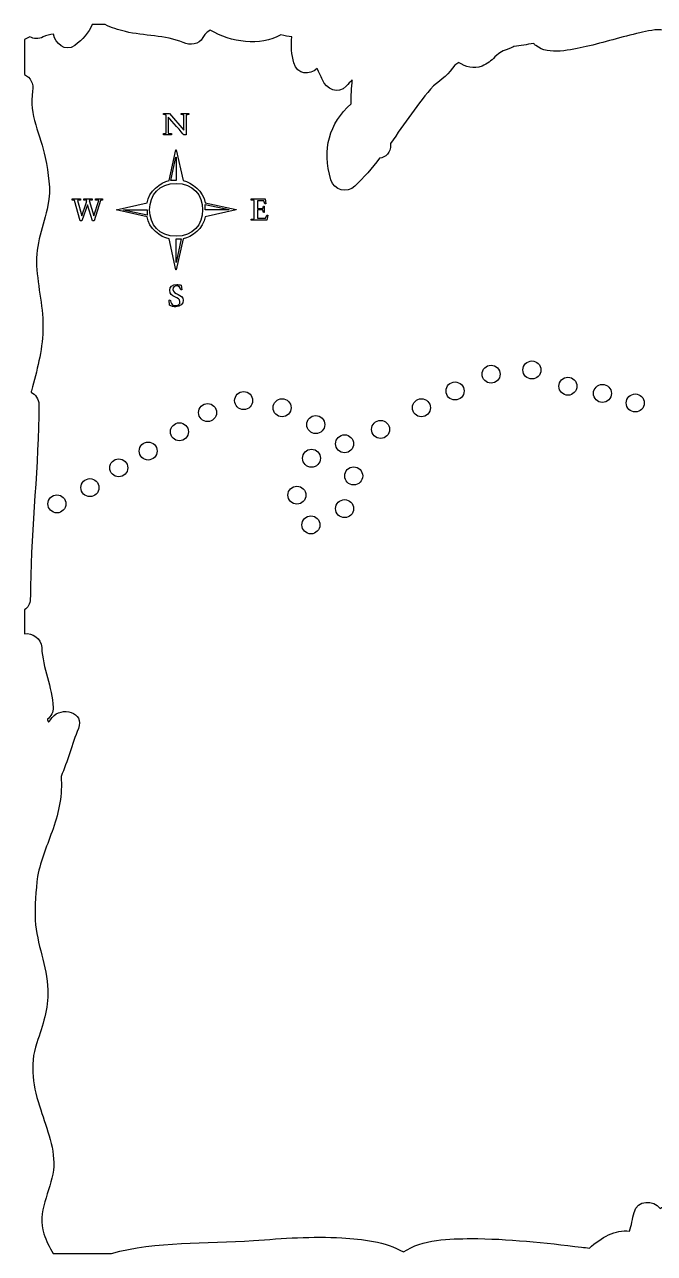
# Model space of a CAD drawing. Header units: centimetres. Extents: x -11.2 to 11.3, y -11.2 to 11.2.
# Drawn here: x -11.21 to 0.28, y -11.21 to 11.21 of the extents above; entities that cross this region are included whole.
import ezdxf

# ---------------------------------------------------------------- set-up
doc = ezdxf.new("R2010")
doc.units = ezdxf.units.CM
doc.header["$MEASUREMENT"] = 0
doc.layers.add('Camada 1', color=7, linetype='Continuous')

msp = doc.modelspace()

# ---------------------------------------------------------------- linework, layer by layer
at = {"layer": 'Camada 1'}
for points, knots in [([(10.87969, 7.50311), (10.86596, 6.92642), (10.9466, 6.3699), (10.84368, 5.79872), (10.84368, 5.79872), (10.5188, 5.23979), (10.30856, 4.61037), (10.49083, 3.99815), (10.49083, 3.99815), (10.54899, 3.80273), (10.87268, 3.71597), (10.96737, 3.93587), (10.96737, 3.93587), (10.97896, 3.96275), (10.99065, 3.98961), (11.0023, 4.01649), (11.0023, 4.01649), (11.00984, 4.00646), (11.01783, 3.99662), (11.0272, 3.98739), (11.0272, 3.98739), (11.25662, 3.76199), (11.15671, 3.27124), (11.12264, 2.99084), (11.12264, 2.99084), (11.07475, 2.59711), (10.98148, 2.20937), (10.9537, 1.81307), (10.9537, 1.81307), (10.91436, 1.25086), (10.89861, 0.71095), (11.04559, 0.16104), (11.04559, 0.16104), (11.1124, -0.08902), (11.18526, -0.31074), (11.15941, -0.5736), (11.15941, -0.5736), (11.13237, -0.84842), (11.0971, -1.12221), (11.06162, -1.39606), (11.06162, -1.39606), (11.03304, -1.61675), (11.02254, -1.84352), (10.98251, -2.06188), (10.98251, -2.06188), (10.93862, -2.30056), (10.85556, -2.53181), (10.79622, -2.76689), (10.79622, -2.76689), (10.74119, -2.98488), (10.74312, -3.16541), (10.78876, -3.35061), (10.78876, -3.35061), (10.7069, -3.37056), (10.63318, -3.42491), (10.60027, -3.50089), (10.60027, -3.50089), (10.47047, -3.4748), (10.31441, -3.54738), (10.28224, -3.6853), (10.28224, -3.6853), (10.21977, -3.95266), (10.23356, -4.20626), (10.39982, -4.4333), (10.39982, -4.4333), (10.51608, -4.59202), (10.65289, -4.71643), (10.76153, -4.87277), (10.76153, -4.87277), (10.73351, -4.95304), (10.74632, -5.0498), (10.81863, -5.13828), (10.81863, -5.13828), (11.16285, -5.5595), (11.07348, -6.22918), (11.02085, -6.72806), (11.02085, -6.72806), (10.96209, -7.28567), (10.87065, -7.82476), (10.90441, -8.38681), (10.90441, -8.38681), (10.94449, -9.0543), (10.67541, -9.68875), (10.77717, -10.35856), (10.77717, -10.35856), (10.81334, -10.59621), (10.93325, -10.85844), (10.89832, -11.10164), (10.89832, -11.10164), (10.89202, -11.14551), (10.87647, -11.18131), (10.85464, -11.21152), (10.85464, -11.21152), (10.85464, -11.21152), (10.71375, -11.21156), (10.71375, -11.21156), (10.71375, -11.21156), (10.68324, -11.17626), (10.65054, -11.14372), (10.61006, -11.11739), (10.61006, -11.11739), (10.41276, -10.98904), (10.16514, -11.0709), (9.9967, -11.21156), (9.9967, -11.21156), (9.9967, -11.21156), (9.21282, -11.21156), (9.21282, -11.21156), (9.21282, -11.21156), (9.14898, -11.19976), (9.085, -11.18875), (9.02044, -11.18055), (9.02044, -11.18055), (8.79361, -11.15171), (8.60158, -11.1588), (8.39668, -11.21156), (8.39668, -11.21156), (8.39668, -11.21156), (7.58746, -11.21156), (7.58746, -11.21156), (7.58746, -11.21156), (7.55153, -11.18259), (7.51981, -11.15624), (7.49734, -11.13936), (7.49734, -11.13936), (7.23112, -10.93854), (6.95468, -10.82316), (6.61604, -10.83329), (6.61604, -10.83329), (6.47245, -10.83758), (6.32868, -10.87668), (6.19054, -10.91248), (6.19054, -10.91248), (6.05052, -10.94883), (5.90789, -10.95849), (5.78652, -11.04273), (5.78652, -11.04273), (5.73755, -11.0767), (5.69347, -11.11755), (5.64957, -11.15759), (5.64957, -11.15759), (5.62615, -11.17886), (5.62361, -11.19992), (5.62412, -11.21157), (5.62412, -11.21157), (5.62412, -11.21157), (5.61914, -11.21156), (5.61914, -11.21156), (5.61914, -11.21156), (5.61792, -11.20963), (5.61716, -11.20823), (5.61538, -11.20553), (5.61538, -11.20553), (5.55754, -11.11766), (5.51214, -11.0185), (5.41824, -10.9615), (5.41824, -10.9615), (5.16405, -10.80735), (4.72445, -10.8735), (4.43939, -10.87736), (4.43939, -10.87736), (3.90956, -10.88453), (3.38439, -10.91117), (2.85491, -10.87223), (2.85491, -10.87223), (2.30913, -10.83204), (1.75662, -10.75941), (1.2141, -10.87062), (1.2141, -10.87062), (1.11464, -10.89105), (1.0155, -10.91306), (0.91639, -10.93536), (0.91639, -10.93536), (0.92036, -10.91147), (0.92414, -10.88758), (0.92928, -10.86366), (0.92928, -10.86366), (0.94449, -10.79312), (0.93002, -10.7278), (0.89801, -10.67395), (0.89801, -10.67395), (0.89968, -10.67104), (0.90132, -10.66808), (0.90298, -10.66519), (0.90298, -10.66519), (1.00963, -10.48104), (0.83133, -10.19772), (0.60853, -10.28218), (0.60853, -10.28218), (0.52783, -10.31277), (0.45227, -10.34957), (0.37985, -10.39), (0.37985, -10.39), (0.27034, -10.229), (-0.04351, -10.23411), (-0.09505, -10.4643), (-0.09505, -10.4643), (-0.12156, -10.58273), (-0.14032, -10.69637), (-0.17472, -10.8058), (-0.17472, -10.8058), (-0.43708, -10.77185), (-0.69082, -10.91864), (-0.90891, -11.11454), (-0.90891, -11.11454), (-0.9564, -11.10864), (-1.0039, -11.10269), (-1.05139, -11.0971), (-1.05139, -11.0971), (-1.72094, -11.01828), (-2.39341, -10.94039), (-3.06852, -10.9416), (-3.06852, -10.9416), (-3.44582, -10.94224), (-3.9658, -10.94782), (-4.30079, -11.18536), (-4.30079, -11.18536), (-4.6321, -10.99213), (-5.04869, -10.95089), (-5.42289, -10.92776), (-5.42289, -10.92776), (-5.9606, -10.8945), (-6.50162, -10.93805), (-7.03777, -10.97713), (-7.03777, -10.97713), (-7.91201, -11.04092), (-8.80495, -10.98271), (-9.62693, -11.2115), (-9.62693, -11.2115), (-9.62693, -11.2115), (-10.6884, -11.21151), (-10.6884, -11.21151), (-10.6884, -11.21151), (-10.75775, -11.098), (-10.81942, -10.98061), (-10.86173, -10.85334), (-10.86173, -10.85334), (-10.99071, -10.46549), (-10.73656, -10.07533), (-10.68697, -9.69134), (-10.68697, -9.69134), (-10.64075, -9.33323), (-10.80958, -8.92722), (-10.91771, -8.59385), (-10.91771, -8.59385), (-11.05069, -8.18383), (-11.13115, -7.78669), (-10.98809, -7.36846), (-10.98809, -7.36846), (-10.8763, -7.04159), (-10.77981, -6.75719), (-10.78825, -6.40474), (-10.78825, -6.40474), (-10.79875, -5.96543), (-10.99277, -5.56633), (-11.01611, -5.13315), (-11.01611, -5.13315), (-11.03066, -4.86293), (-11.00841, -4.59628), (-10.97364, -4.3312), (-10.97364, -4.3312), (-10.91744, -4.03286), (-10.79243, -3.74621), (-10.69146, -3.46194), (-10.69146, -3.46194), (-10.57933, -3.14624), (-10.52281, -2.83654), (-10.54586, -2.51037), (-10.54586, -2.51037), (-10.42629, -2.22793), (-10.34803, -1.92532), (-10.23011, -1.63367), (-10.23011, -1.63367), (-10.10946, -1.33535), (-10.54478, -1.21973), (-10.70665, -1.43275), (-10.70665, -1.43275), (-10.72935, -1.46265), (-10.75359, -1.4908), (-10.77801, -1.51882), (-10.77801, -1.51882), (-10.78378, -1.49988), (-10.78955, -1.48093), (-10.79521, -1.46204), (-10.79521, -1.46204), (-10.73049, -1.41251), (-10.68686, -1.3289), (-10.69009, -1.25148), (-10.69009, -1.25148), (-10.70578, -0.87448), (-10.88308, -0.53015), (-10.89866, -0.15637), (-10.89866, -0.15637), (-10.90594, 0.01778), (-11.06955, 0.11483), (-11.21156, 0.09702), (-11.21156, 0.09702), (-11.21156, 0.09702), (-11.21156, 0.53165), (-11.21156, 0.53165), (-11.21156, 0.53165), (-11.15422, 0.57327), (-11.11274, 0.63934), (-11.10726, 0.73009), (-11.10726, 0.73009), (-11.10271, 0.80587), (-11.10281, 0.8813), (-11.1048, 0.95652), (-11.1048, 0.95652), (-11.08496, 2.06452), (-10.95468, 3.16751), (-10.95084, 4.27609), (-10.95084, 4.27609), (-10.95044, 4.3842), (-11.01254, 4.46347), (-11.09409, 4.50358), (-11.09409, 4.50358), (-11.0916, 4.51273), (-11.08941, 4.52184), (-11.08687, 4.53102), (-11.08687, 4.53102), (-10.98524, 4.89453), (-10.89118, 5.25233), (-10.87721, 5.63171), (-10.87721, 5.63171), (-10.86274, 6.02549), (-10.97079, 6.41668), (-10.9932, 6.80874), (-10.9932, 6.80874), (-11.01558, 7.1999), (-10.86416, 7.53857), (-10.7863, 7.91285), (-10.7863, 7.91285), (-10.72515, 8.20675), (-10.77752, 8.4971), (-10.83586, 8.78703), (-10.83586, 8.78703), (-10.91703, 9.19057), (-11.14119, 9.57292), (-11.06449, 9.99509), (-11.06449, 9.99509), (-11.03924, 10.13383), (-11.10692, 10.25091), (-11.21156, 10.29848), (-11.21156, 10.29848), (-11.21156, 10.29848), (-11.21156, 10.93851), (-11.21156, 10.93851), (-11.21156, 10.93851), (-11.17968, 10.95502), (-11.14772, 10.97134), (-11.11557, 10.98722), (-11.11557, 10.98722), (-11.04426, 10.95044), (-10.95669, 10.94266), (-10.87139, 10.98643), (-10.87139, 10.98643), (-10.81572, 11.01501), (-10.75196, 11.02696), (-10.68613, 11.03403), (-10.68613, 11.03403), (-10.652, 10.86912), (-10.46954, 10.70362), (-10.29777, 10.82998), (-10.29777, 10.82998), (-10.14743, 10.9406), (-10.04977, 11.05868), (-9.97598, 11.21156), (-9.97598, 11.21156), (-9.97598, 11.21156), (-9.74156, 11.21156), (-9.74156, 11.21156), (-9.74156, 11.21156), (-9.62789, 11.15531), (-9.50447, 11.11321), (-9.37284, 11.08236), (-9.37284, 11.08236), (-9.02809, 11.00153), (-8.6487, 11.02164), (-8.31863, 10.88212), (-8.31863, 10.88212), (-8.196, 10.83029), (-8.02984, 10.8364), (-7.96192, 10.97568), (-7.96192, 10.97568), (-7.93544, 11.03), (-7.8831, 11.07236), (-7.82524, 11.11088), (-7.82524, 11.11088), (-7.44284, 10.88527), (-6.92148, 10.80754), (-6.53563, 11.02648), (-6.53563, 11.02648), (-6.46843, 11.00621), (-6.40257, 10.99343), (-6.33643, 10.98666), (-6.33643, 10.98666), (-6.35929, 10.82796), (-6.33759, 10.65733), (-6.30045, 10.5165), (-6.30045, 10.5165), (-6.24169, 10.29388), (-6.006, 10.28576), (-5.87532, 10.40903), (-5.87532, 10.40903), (-5.84092, 10.34164), (-5.80838, 10.27335), (-5.77899, 10.20363), (-5.77899, 10.20363), (-5.70636, 10.03131), (-5.49438, 9.93405), (-5.34319, 10.08856), (-5.34319, 10.08856), (-5.30599, 10.12658), (-5.26964, 10.16542), (-5.23357, 10.2045), (-5.23357, 10.2045), (-5.24616, 10.05887), (-5.25495, 9.91325), (-5.25617, 9.76775), (-5.25617, 9.76775), (-5.64998, 9.41083), (-5.79666, 8.93376), (-5.62254, 8.37848), (-5.62254, 8.37848), (-5.5633, 8.18954), (-5.33179, 8.12546), (-5.18674, 8.26341), (-5.18674, 8.26341), (-5.0231, 8.41904), (-4.87607, 8.59231), (-4.73666, 8.77369), (-4.73666, 8.77369), (-4.62276, 8.78935), (-4.5251, 8.87159), (-4.53677, 9.02142), (-4.53677, 9.02142), (-4.53735, 9.0288), (-4.53703, 9.03592), (-4.53733, 9.04327), (-4.53733, 9.04327), (-4.28169, 9.40104), (-4.03952, 9.77304), (-3.75115, 10.09602), (-3.75115, 10.09602), (-3.60402, 10.20169), (-3.47032, 10.32237), (-3.36176, 10.46866), (-3.36176, 10.46866), (-3.33951, 10.48655), (-3.31742, 10.50462), (-3.29453, 10.52187), (-3.29453, 10.52187), (-3.16615, 10.43847), (-3.01987, 10.39125), (-2.86548, 10.45496), (-2.86548, 10.45496), (-2.77338, 10.49301), (-2.70154, 10.55079), (-2.63154, 10.62088), (-2.63154, 10.62088), (-2.54113, 10.71142), (-2.48784, 10.73296), (-2.36778, 10.77423), (-2.36778, 10.77423), (-2.33913, 10.78407), (-2.31206, 10.79659), (-2.28579, 10.8105), (-2.28579, 10.8105), (-2.16633, 10.82622), (-2.04743, 10.84529), (-1.92953, 10.86807), (-1.92953, 10.86807), (-1.91619, 10.85381), (-1.90212, 10.8401), (-1.88611, 10.82754), (-1.88611, 10.82754), (-1.65161, 10.64315), (-1.23613, 10.75491), (-0.97057, 10.8109), (-0.97057, 10.8109), (-0.6396, 10.88067), (-0.31893, 10.99195), (0.01246, 11.06085), (0.01246, 11.06085), (0.12869, 11.08498), (0.32602, 11.14075), (0.44116, 11.10633), (0.44116, 11.10633), (0.54816, 11.07437), (0.65071, 11.02098), (0.75101, 10.97293), (0.75101, 10.97293), (0.88841, 10.9071), (0.96956, 10.84656), (1.14884, 10.84656), (1.14884, 10.84656), (1.14884, 10.84656), (1.70188, 10.84657), (1.70188, 10.84657), (1.70188, 10.84657), (1.96541, 10.84657), (2.2547, 10.98003), (2.50066, 11.06445), (2.50066, 11.06445), (2.65243, 11.11652), (2.80729, 11.16854), (2.96432, 11.21158), (2.96432, 11.21158), (2.96432, 11.21158), (4.43421, 11.21159), (4.43421, 11.21159), (4.43421, 11.21159), (4.45546, 11.17563), (4.47347, 11.14454), (4.483, 11.13235), (4.483, 11.13235), (4.581, 11.00665), (4.77261, 10.98585), (4.91686, 10.96646), (4.91686, 10.96646), (5.31352, 10.91306), (5.61419, 11.07027), (5.93688, 11.21156), (5.93688, 11.21156), (5.93688, 11.21156), (6.94103, 11.21156), (6.94103, 11.21156), (6.94103, 11.21156), (7.0103, 11.17888), (7.07843, 11.14917), (7.14489, 11.13166), (7.14489, 11.13166), (7.32994, 11.08284), (7.4703, 11.12356), (7.59373, 11.21156), (7.59373, 11.21156), (7.59373, 11.21156), (8.46696, 11.21156), (8.46696, 11.21156), (8.46696, 11.21156), (8.60819, 11.11552), (8.75975, 11.00296), (8.91712, 11.00296), (8.91712, 11.00296), (9.0632, 11.00296), (9.15903, 11.10242), (9.2384, 11.21156), (9.2384, 11.21156), (9.2384, 11.21156), (9.6371, 11.21156), (9.6371, 11.21156), (9.6371, 11.21156), (9.74725, 11.1601), (9.85403, 11.09723), (9.965, 11.05024), (9.965, 11.05024), (10.15476, 10.96978), (10.38137, 10.90604), (10.58876, 10.94898), (10.58876, 10.94898), (10.6312, 10.95776), (10.6711, 10.97189), (10.71044, 10.98861), (10.71044, 10.98861), (11.01638, 10.64187), (11.05117, 10.13887), (11.03223, 9.69972), (11.03223, 9.69972), (11.0239, 9.50689), (11.06779, 9.331), (11.21159, 9.20302), (11.21159, 9.20302), (11.21159, 9.20302), (11.21159, 8.59921), (11.21159, 8.59921), (11.21159, 8.59921), (11.1315, 8.49891), (11.05292, 8.40019), (11.0026, 8.27422), (11.0026, 8.27422), (10.90531, 8.03071), (10.88586, 7.7628), (10.87969, 7.50311)], [0, 0, 0, 0, 0.00680272, 0.00680272, 0.00680272, 0.00680272, 0.01360544, 0.01360544, 0.01360544, 0.01360544, 0.02040816, 0.02040816, 0.02040816, 0.02040816, 0.02721088, 0.02721088, 0.02721088, 0.02721088, 0.03401361, 0.03401361, 0.03401361, 0.03401361, 0.04081633, 0.04081633, 0.04081633, 0.04081633, 0.04761905, 0.04761905, 0.04761905, 0.04761905, 0.05442177, 0.05442177, 0.05442177, 0.05442177, 0.06122449, 0.06122449, 0.06122449, 0.06122449, 0.06802721, 0.06802721, 0.06802721, 0.06802721, 0.07482993, 0.07482993, 0.07482993, 0.07482993, 0.08163265, 0.08163265, 0.08163265, 0.08163265, 0.08843537, 0.08843537, 0.08843537, 0.08843537, 0.0952381, 0.0952381, 0.0952381, 0.0952381, 0.10204082, 0.10204082, 0.10204082, 0.10204082, 0.10884354, 0.10884354, 0.10884354, 0.10884354, 0.11564626, 0.11564626, 0.11564626, 0.11564626, 0.12244898, 0.12244898, 0.12244898, 0.12244898, 0.1292517, 0.1292517, 0.1292517, 0.1292517, 0.13605442, 0.13605442, 0.13605442, 0.13605442, 0.14285714, 0.14285714, 0.14285714, 0.14285714, 0.14965986, 0.14965986, 0.14965986, 0.14965986, 0.15646259, 0.15646259, 0.15646259, 0.15646259, 0.16326531, 0.16326531, 0.16326531, 0.16326531, 0.17006803, 0.17006803, 0.17006803, 0.17006803, 0.17687075, 0.17687075, 0.17687075, 0.17687075, 0.18367347, 0.18367347, 0.18367347, 0.18367347, 0.19047619, 0.19047619, 0.19047619, 0.19047619, 0.19727891, 0.19727891, 0.19727891, 0.19727891, 0.20408163, 0.20408163, 0.20408163, 0.20408163, 0.21088435, 0.21088435, 0.21088435, 0.21088435, 0.21768707, 0.21768707, 0.21768707, 0.21768707, 0.2244898, 0.2244898, 0.2244898, 0.2244898, 0.23129252, 0.23129252, 0.23129252, 0.23129252, 0.23809524, 0.23809524, 0.23809524, 0.23809524, 0.24489796, 0.24489796, 0.24489796, 0.24489796, 0.25170068, 0.25170068, 0.25170068, 0.25170068, 0.2585034, 0.2585034, 0.2585034, 0.2585034, 0.26530612, 0.26530612, 0.26530612, 0.26530612, 0.27210884, 0.27210884, 0.27210884, 0.27210884, 0.27891156, 0.27891156, 0.27891156, 0.27891156, 0.28571429, 0.28571429, 0.28571429, 0.28571429, 0.29251701, 0.29251701, 0.29251701, 0.29251701, 0.29931973, 0.29931973, 0.29931973, 0.29931973, 0.30612245, 0.30612245, 0.30612245, 0.30612245, 0.31292517, 0.31292517, 0.31292517, 0.31292517, 0.31972789, 0.31972789, 0.31972789, 0.31972789, 0.32653061, 0.32653061, 0.32653061, 0.32653061, 0.33333333, 0.33333333, 0.33333333, 0.33333333, 0.34013605, 0.34013605, 0.34013605, 0.34013605, 0.34693878, 0.34693878, 0.34693878, 0.34693878, 0.3537415, 0.3537415, 0.3537415, 0.3537415, 0.36054422, 0.36054422, 0.36054422, 0.36054422, 0.36734694, 0.36734694, 0.36734694, 0.36734694, 0.37414966, 0.37414966, 0.37414966, 0.37414966, 0.38095238, 0.38095238, 0.38095238, 0.38095238, 0.3877551, 0.3877551, 0.3877551, 0.3877551, 0.39455782, 0.39455782, 0.39455782, 0.39455782, 0.40136054, 0.40136054, 0.40136054, 0.40136054, 0.40816327, 0.40816327, 0.40816327, 0.40816327, 0.41496599, 0.41496599, 0.41496599, 0.41496599, 0.42176871, 0.42176871, 0.42176871, 0.42176871, 0.42857143, 0.42857143, 0.42857143, 0.42857143, 0.43537415, 0.43537415, 0.43537415, 0.43537415, 0.44217687, 0.44217687, 0.44217687, 0.44217687, 0.44897959, 0.44897959, 0.44897959, 0.44897959, 0.45578231, 0.45578231, 0.45578231, 0.45578231, 0.46258503, 0.46258503, 0.46258503, 0.46258503, 0.46938776, 0.46938776, 0.46938776, 0.46938776, 0.47619048, 0.47619048, 0.47619048, 0.47619048, 0.4829932, 0.4829932, 0.4829932, 0.4829932, 0.48979592, 0.48979592, 0.48979592, 0.48979592, 0.49659864, 0.49659864, 0.49659864, 0.49659864, 0.50340136, 0.50340136, 0.50340136, 0.50340136, 0.51020408, 0.51020408, 0.51020408, 0.51020408, 0.5170068, 0.5170068, 0.5170068, 0.5170068, 0.52380952, 0.52380952, 0.52380952, 0.52380952, 0.53061224, 0.53061224, 0.53061224, 0.53061224, 0.53741497, 0.53741497, 0.53741497, 0.53741497, 0.54421769, 0.54421769, 0.54421769, 0.54421769, 0.55102041, 0.55102041, 0.55102041, 0.55102041, 0.55782313, 0.55782313, 0.55782313, 0.55782313, 0.56462585, 0.56462585, 0.56462585, 0.56462585, 0.57142857, 0.57142857, 0.57142857, 0.57142857, 0.57823129, 0.57823129, 0.57823129, 0.57823129, 0.58503401, 0.58503401, 0.58503401, 0.58503401, 0.59183673, 0.59183673, 0.59183673, 0.59183673, 0.59863946, 0.59863946, 0.59863946, 0.59863946, 0.60544218, 0.60544218, 0.60544218, 0.60544218, 0.6122449, 0.6122449, 0.6122449, 0.6122449, 0.61904762, 0.61904762, 0.61904762, 0.61904762, 0.62585034, 0.62585034, 0.62585034, 0.62585034, 0.63265306, 0.63265306, 0.63265306, 0.63265306, 0.63945578, 0.63945578, 0.63945578, 0.63945578, 0.6462585, 0.6462585, 0.6462585, 0.6462585, 0.65306122, 0.65306122, 0.65306122, 0.65306122, 0.65986395, 0.65986395, 0.65986395, 0.65986395, 0.66666667, 0.66666667, 0.66666667, 0.66666667, 0.67346939, 0.67346939, 0.67346939, 0.67346939, 0.68027211, 0.68027211, 0.68027211, 0.68027211, 0.68707483, 0.68707483, 0.68707483, 0.68707483, 0.69387755, 0.69387755, 0.69387755, 0.69387755, 0.70068027, 0.70068027, 0.70068027, 0.70068027, 0.70748299, 0.70748299, 0.70748299, 0.70748299, 0.71428571, 0.71428571, 0.71428571, 0.71428571, 0.72108844, 0.72108844, 0.72108844, 0.72108844, 0.72789116, 0.72789116, 0.72789116, 0.72789116, 0.73469388, 0.73469388, 0.73469388, 0.73469388, 0.7414966, 0.7414966, 0.7414966, 0.7414966, 0.74829932, 0.74829932, 0.74829932, 0.74829932, 0.75510204, 0.75510204, 0.75510204, 0.75510204, 0.76190476, 0.76190476, 0.76190476, 0.76190476, 0.76870748, 0.76870748, 0.76870748, 0.76870748, 0.7755102, 0.7755102, 0.7755102, 0.7755102, 0.78231293, 0.78231293, 0.78231293, 0.78231293, 0.78911565, 0.78911565, 0.78911565, 0.78911565, 0.79591837, 0.79591837, 0.79591837, 0.79591837, 0.80272109, 0.80272109, 0.80272109, 0.80272109, 0.80952381, 0.80952381, 0.80952381, 0.80952381, 0.81632653, 0.81632653, 0.81632653, 0.81632653, 0.82312925, 0.82312925, 0.82312925, 0.82312925, 0.82993197, 0.82993197, 0.82993197, 0.82993197, 0.83673469, 0.83673469, 0.83673469, 0.83673469, 0.84353741, 0.84353741, 0.84353741, 0.84353741, 0.85034014, 0.85034014, 0.85034014, 0.85034014, 0.85714286, 0.85714286, 0.85714286, 0.85714286, 0.86394558, 0.86394558, 0.86394558, 0.86394558, 0.8707483, 0.8707483, 0.8707483, 0.8707483, 0.87755102, 0.87755102, 0.87755102, 0.87755102, 0.88435374, 0.88435374, 0.88435374, 0.88435374, 0.89115646, 0.89115646, 0.89115646, 0.89115646, 0.89795918, 0.89795918, 0.89795918, 0.89795918, 0.9047619, 0.9047619, 0.9047619, 0.9047619, 0.91156463, 0.91156463, 0.91156463, 0.91156463, 0.91836735, 0.91836735, 0.91836735, 0.91836735, 0.92517007, 0.92517007, 0.92517007, 0.92517007, 0.93197279, 0.93197279, 0.93197279, 0.93197279, 0.93877551, 0.93877551, 0.93877551, 0.93877551, 0.94557823, 0.94557823, 0.94557823, 0.94557823, 0.95238095, 0.95238095, 0.95238095, 0.95238095, 0.95918367, 0.95918367, 0.95918367, 0.95918367, 0.96598639, 0.96598639, 0.96598639, 0.96598639, 0.97278912, 0.97278912, 0.97278912, 0.97278912, 0.97959184, 0.97959184, 0.97959184, 0.97959184, 0.98639456, 0.98639456, 0.98639456, 0.98639456, 1, 1, 1, 1]), ([(-8.35713, 9.59022), (-8.35713, 9.59022), (-8.35713, 9.57046), (-8.35713, 9.57046), (-8.35713, 9.57046), (-8.35713, 9.57046), (-8.30583, 9.56064), (-8.30583, 9.56064), (-8.30583, 9.56064), (-8.30583, 9.56064), (-8.30583, 9.28645), (-8.30583, 9.28645), (-8.30583, 9.28645), (-8.30583, 9.28645), (-8.5701, 9.59022), (-8.5701, 9.59022), (-8.5701, 9.59022), (-8.5701, 9.59022), (-8.67849, 9.59022), (-8.67849, 9.59022), (-8.67849, 9.59022), (-8.67849, 9.59022), (-8.67849, 9.57046), (-8.67849, 9.57046), (-8.67849, 9.57046), (-8.67849, 9.57046), (-8.62922, 9.56064), (-8.62922, 9.56064), (-8.62922, 9.56064), (-8.62922, 9.56064), (-8.62923, 9.2293), (-8.62923, 9.2293), (-8.62923, 9.2293), (-8.62923, 9.2293), (-8.6785, 9.22139), (-8.6785, 9.22139), (-8.6785, 9.22139), (-8.6785, 9.22139), (-8.6785, 9.20165), (-8.6785, 9.20165), (-8.6785, 9.20165), (-8.6785, 9.20165), (-8.53458, 9.20165), (-8.53458, 9.20165), (-8.53458, 9.20165), (-8.53458, 9.20165), (-8.53458, 9.22139), (-8.53458, 9.22139), (-8.53458, 9.22139), (-8.53458, 9.22139), (-8.58975, 9.2293), (-8.58975, 9.2293), (-8.58975, 9.2293), (-8.58975, 9.2293), (-8.58975, 9.52116), (-8.58975, 9.52116), (-8.58975, 9.52116), (-8.52866, 9.45409), (-8.34131, 9.23914), (-8.30389, 9.19773), (-8.30389, 9.19773), (-8.30389, 9.19773), (-8.26638, 9.19774), (-8.26638, 9.19774), (-8.26638, 9.19774), (-8.26638, 9.19774), (-8.26638, 9.56064), (-8.26638, 9.56064), (-8.26638, 9.56064), (-8.26638, 9.56064), (-8.21711, 9.57046), (-8.21711, 9.57046), (-8.21711, 9.57046), (-8.21711, 9.57046), (-8.21711, 9.59022), (-8.21711, 9.59022), (-8.21711, 9.59022), (-8.21711, 9.59022), (-8.35713, 9.59022), (-8.35713, 9.59022)], [0, 0, 0, 0, 0.04761905, 0.04761905, 0.04761905, 0.04761905, 0.0952381, 0.0952381, 0.0952381, 0.0952381, 0.14285714, 0.14285714, 0.14285714, 0.14285714, 0.19047619, 0.19047619, 0.19047619, 0.19047619, 0.23809524, 0.23809524, 0.23809524, 0.23809524, 0.28571429, 0.28571429, 0.28571429, 0.28571429, 0.33333333, 0.33333333, 0.33333333, 0.33333333, 0.38095238, 0.38095238, 0.38095238, 0.38095238, 0.42857143, 0.42857143, 0.42857143, 0.42857143, 0.47619048, 0.47619048, 0.47619048, 0.47619048, 0.52380952, 0.52380952, 0.52380952, 0.52380952, 0.57142857, 0.57142857, 0.57142857, 0.57142857, 0.61904762, 0.61904762, 0.61904762, 0.61904762, 0.66666667, 0.66666667, 0.66666667, 0.66666667, 0.71428571, 0.71428571, 0.71428571, 0.71428571, 0.76190476, 0.76190476, 0.76190476, 0.76190476, 0.80952381, 0.80952381, 0.80952381, 0.80952381, 0.85714286, 0.85714286, 0.85714286, 0.85714286, 0.9047619, 0.9047619, 0.9047619, 0.9047619, 1, 1, 1, 1]), ([(-8.57406, 8.36353), (-8.73379, 8.33395), (-8.95072, 8.16433), (-8.97821, 7.95726), (-8.97821, 7.95726), (-8.97821, 7.95726), (-9.54238, 7.83301), (-9.54238, 7.83301), (-9.54238, 7.83301), (-9.54238, 7.83301), (-9.54238, 7.82907), (-9.54238, 7.82907), (-9.54238, 7.82907), (-9.54238, 7.82907), (-8.97821, 7.70482), (-8.97821, 7.70482), (-8.97821, 7.70482), (-8.95069, 7.49778), (-8.73376, 7.32816), (-8.57406, 7.30054), (-8.57406, 7.30054), (-8.57406, 7.30054), (-8.44973, 6.73645), (-8.44973, 6.73645), (-8.44973, 6.73645), (-8.44973, 6.73645), (-8.44587, 6.73645), (-8.44587, 6.73645), (-8.44587, 6.73645), (-8.44587, 6.73645), (-8.32162, 7.30054), (-8.32162, 7.30054), (-8.32162, 7.30054), (-8.16176, 7.32814), (-7.94485, 7.49779), (-7.91734, 7.70482), (-7.91734, 7.70482), (-7.91734, 7.70482), (-7.3533, 7.82907), (-7.3533, 7.82907), (-7.3533, 7.82907), (-7.3533, 7.82907), (-7.3533, 7.83502), (-7.3533, 7.83502), (-7.3533, 7.83502), (-7.3533, 7.83502), (-7.91734, 7.95924), (-7.91734, 7.95924), (-7.91734, 7.95924), (-7.94488, 8.16636), (-8.16179, 8.33587), (-8.32162, 8.36352), (-8.32162, 8.36352), (-8.32162, 8.36352), (-8.44587, 8.92756), (-8.44587, 8.92756), (-8.44587, 8.92756), (-8.44587, 8.92756), (-8.44973, 8.92757), (-8.44973, 8.92757), (-8.44973, 8.92757), (-8.44973, 8.92757), (-8.57406, 8.36353), (-8.57406, 8.36353)], [0, 0, 0, 0, 0.05882353, 0.05882353, 0.05882353, 0.05882353, 0.11764706, 0.11764706, 0.11764706, 0.11764706, 0.17647059, 0.17647059, 0.17647059, 0.17647059, 0.23529412, 0.23529412, 0.23529412, 0.23529412, 0.29411765, 0.29411765, 0.29411765, 0.29411765, 0.35294118, 0.35294118, 0.35294118, 0.35294118, 0.41176471, 0.41176471, 0.41176471, 0.41176471, 0.47058824, 0.47058824, 0.47058824, 0.47058824, 0.52941176, 0.52941176, 0.52941176, 0.52941176, 0.58823529, 0.58823529, 0.58823529, 0.58823529, 0.64705882, 0.64705882, 0.64705882, 0.64705882, 0.70588235, 0.70588235, 0.70588235, 0.70588235, 0.76470588, 0.76470588, 0.76470588, 0.76470588, 0.82352941, 0.82352941, 0.82352941, 0.82352941, 0.88235294, 0.88235294, 0.88235294, 0.88235294, 1, 1, 1, 1]), ([(-8.44778, 8.36353), (-8.44778, 8.36353), (-8.44778, 8.79144), (-8.44778, 8.79144), (-8.44778, 8.79144), (-8.44778, 8.79144), (-8.4518, 8.79144), (-8.4518, 8.79144), (-8.4518, 8.79144), (-8.4518, 8.79144), (-8.54245, 8.36353), (-8.54245, 8.36353), (-8.54245, 8.36353), (-8.54245, 8.36353), (-8.44778, 8.36353), (-8.44778, 8.36353)], [0, 0, 0, 0, 0.2, 0.2, 0.2, 0.2, 0.4, 0.4, 0.4, 0.4, 0.6, 0.6, 0.6, 0.6, 1, 1, 1, 1]), ([(-8.44778, 7.3479), (-8.13814, 7.3479), (-7.96465, 7.56084), (-7.96465, 7.83103), (-7.96465, 7.83103), (-7.96465, 8.10122), (-8.13814, 8.31421), (-8.44778, 8.31421), (-8.44778, 8.31421), (-8.75747, 8.31421), (-8.93094, 8.10122), (-8.93094, 7.83103), (-8.93094, 7.83103), (-8.93094, 7.56084), (-8.75747, 7.3479), (-8.44778, 7.3479)], [0, 0, 0, 0, 0.2, 0.2, 0.2, 0.2, 0.4, 0.4, 0.4, 0.4, 0.6, 0.6, 0.6, 0.6, 1, 1, 1, 1]), ([(-10.13008, 8.03018), (-10.13008, 8.03018), (-10.13008, 8.01047), (-10.13008, 8.01047), (-10.13008, 8.01047), (-10.13008, 8.01047), (-10.07685, 8.00063), (-10.07685, 8.00063), (-10.07685, 8.00063), (-10.08071, 7.98089), (-10.08868, 7.95922), (-10.09651, 7.93755), (-10.09651, 7.93755), (-10.09651, 7.93755), (-10.16557, 7.72252), (-10.16557, 7.72252), (-10.16557, 7.72252), (-10.16557, 7.72252), (-10.24439, 8.00062), (-10.24439, 8.00062), (-10.24439, 8.00062), (-10.24439, 8.00062), (-10.19116, 8.01046), (-10.19116, 8.01046), (-10.19116, 8.01046), (-10.19116, 8.01046), (-10.19116, 8.03017), (-10.19116, 8.03017), (-10.19116, 8.03017), (-10.19116, 8.03017), (-10.34301, 8.03018), (-10.34301, 8.03018), (-10.34301, 8.03018), (-10.34301, 8.03018), (-10.34301, 8.01047), (-10.34301, 8.01047), (-10.34301, 8.01047), (-10.34301, 8.01047), (-10.2997, 8.00063), (-10.2997, 8.00063), (-10.2997, 8.00063), (-10.2997, 8.00063), (-10.19514, 7.6318), (-10.19514, 7.6318), (-10.19514, 7.6318), (-10.19514, 7.6318), (-10.16553, 7.6318), (-10.16553, 7.6318), (-10.16553, 7.6318), (-10.16553, 7.6318), (-10.06692, 7.92371), (-10.06692, 7.92371), (-10.06692, 7.92371), (-10.06692, 7.92371), (-9.97418, 7.6318), (-9.97418, 7.6318), (-9.97418, 7.6318), (-9.97418, 7.6318), (-9.9446, 7.6318), (-9.9446, 7.6318), (-9.9446, 7.6318), (-9.9446, 7.6318), (-9.82628, 8.00063), (-9.82628, 8.00063), (-9.82628, 8.00063), (-9.82628, 8.00063), (-9.78887, 8.01047), (-9.78887, 8.01047), (-9.78887, 8.01047), (-9.78887, 8.01047), (-9.78887, 8.03018), (-9.78887, 8.03018), (-9.78887, 8.03018), (-9.78887, 8.03018), (-9.91695, 8.03018), (-9.91695, 8.03018), (-9.91695, 8.03018), (-9.91695, 8.03018), (-9.91695, 8.01047), (-9.91695, 8.01047), (-9.91695, 8.01047), (-9.91695, 8.01047), (-9.85985, 8.00063), (-9.85985, 8.00063), (-9.85985, 8.00063), (-9.85985, 8.00063), (-9.94653, 7.72451), (-9.94653, 7.72451), (-9.94653, 7.72451), (-9.94653, 7.72451), (-10.03331, 8.00063), (-10.03331, 8.00063), (-10.03331, 8.00063), (-10.03331, 8.00063), (-9.97817, 8.01047), (-9.97817, 8.01047), (-9.97817, 8.01047), (-9.97817, 8.01047), (-9.97817, 8.03018), (-9.97817, 8.03018), (-9.97817, 8.03018), (-9.97817, 8.03018), (-10.13008, 8.03018), (-10.13008, 8.03018)], [0, 0, 0, 0, 0.03703704, 0.03703704, 0.03703704, 0.03703704, 0.07407407, 0.07407407, 0.07407407, 0.07407407, 0.11111111, 0.11111111, 0.11111111, 0.11111111, 0.14814815, 0.14814815, 0.14814815, 0.14814815, 0.18518519, 0.18518519, 0.18518519, 0.18518519, 0.22222222, 0.22222222, 0.22222222, 0.22222222, 0.25925926, 0.25925926, 0.25925926, 0.25925926, 0.2962963, 0.2962963, 0.2962963, 0.2962963, 0.33333333, 0.33333333, 0.33333333, 0.33333333, 0.37037037, 0.37037037, 0.37037037, 0.37037037, 0.40740741, 0.40740741, 0.40740741, 0.40740741, 0.44444444, 0.44444444, 0.44444444, 0.44444444, 0.48148148, 0.48148148, 0.48148148, 0.48148148, 0.51851852, 0.51851852, 0.51851852, 0.51851852, 0.55555556, 0.55555556, 0.55555556, 0.55555556, 0.59259259, 0.59259259, 0.59259259, 0.59259259, 0.62962963, 0.62962963, 0.62962963, 0.62962963, 0.66666667, 0.66666667, 0.66666667, 0.66666667, 0.7037037, 0.7037037, 0.7037037, 0.7037037, 0.74074074, 0.74074074, 0.74074074, 0.74074074, 0.77777778, 0.77777778, 0.77777778, 0.77777778, 0.81481481, 0.81481481, 0.81481481, 0.81481481, 0.85185185, 0.85185185, 0.85185185, 0.85185185, 0.88888889, 0.88888889, 0.88888889, 0.88888889, 0.92592593, 0.92592593, 0.92592593, 0.92592593, 1, 1, 1, 1]), ([(-7.91734, 7.83103), (-7.91734, 7.83103), (-7.48728, 7.83103), (-7.48728, 7.83103), (-7.48728, 7.83103), (-7.48728, 7.83103), (-7.48728, 7.835), (-7.48728, 7.835), (-7.48728, 7.835), (-7.48728, 7.835), (-7.91733, 7.9257), (-7.91733, 7.9257), (-7.91733, 7.9257), (-7.91733, 7.9257), (-7.91734, 7.83103), (-7.91734, 7.83103)], [0, 0, 0, 0, 0.2, 0.2, 0.2, 0.2, 0.4, 0.4, 0.4, 0.4, 0.6, 0.6, 0.6, 0.6, 1, 1, 1, 1]), ([(-6.8662, 7.82709), (-6.8662, 7.82709), (-6.8563, 7.7837), (-6.8563, 7.7837), (-6.8563, 7.7837), (-6.8563, 7.7837), (-6.83853, 7.7837), (-6.83853, 7.7837), (-6.83853, 7.7837), (-6.84253, 7.81524), (-6.84253, 7.86651), (-6.83853, 7.8961), (-6.83853, 7.8961), (-6.83853, 7.8961), (-6.85631, 7.89609), (-6.85631, 7.89609), (-6.85631, 7.89609), (-6.85631, 7.89609), (-6.86621, 7.85471), (-6.86621, 7.85471), (-6.86621, 7.85471), (-6.86621, 7.85471), (-6.96471, 7.85471), (-6.96471, 7.85471), (-6.96471, 7.85471), (-6.96471, 7.85471), (-6.96471, 7.99475), (-6.96471, 7.99475), (-6.96471, 7.99475), (-6.96471, 7.99475), (-6.84638, 7.99476), (-6.84638, 7.99476), (-6.84638, 7.99476), (-6.84638, 7.99476), (-6.83074, 7.94348), (-6.83074, 7.94348), (-6.83074, 7.94348), (-6.83074, 7.94348), (-6.81299, 7.94348), (-6.81299, 7.94348), (-6.81299, 7.94348), (-6.81299, 7.94348), (-6.82082, 8.03018), (-6.82082, 8.03018), (-6.82082, 8.03018), (-6.82082, 8.03018), (-7.07723, 8.03018), (-7.07723, 8.03018), (-7.07723, 8.03018), (-7.07723, 8.03018), (-7.07723, 8.01047), (-7.07723, 8.01047), (-7.07723, 8.01047), (-7.07723, 8.01047), (-7.024, 8.00063), (-7.024, 8.00063), (-7.024, 8.00063), (-7.024, 8.00063), (-7.024, 7.66932), (-7.024, 7.66932), (-7.024, 7.66932), (-7.024, 7.66932), (-7.07723, 7.65945), (-7.07723, 7.65945), (-7.07723, 7.65945), (-7.07723, 7.65945), (-7.07723, 7.64172), (-7.07723, 7.64172), (-7.07723, 7.64172), (-7.07723, 7.64172), (-6.79524, 7.64172), (-6.79524, 7.64172), (-6.79524, 7.64172), (-6.79524, 7.64172), (-6.77159, 7.73639), (-6.77159, 7.73639), (-6.77159, 7.73639), (-6.77159, 7.73639), (-6.79315, 7.73639), (-6.79315, 7.73639), (-6.79315, 7.73639), (-6.79315, 7.73639), (-6.8149, 7.67919), (-6.8149, 7.67919), (-6.8149, 7.67919), (-6.8149, 7.67919), (-6.96473, 7.67919), (-6.96473, 7.67919), (-6.96473, 7.67919), (-6.96473, 7.67919), (-6.96473, 7.82908), (-6.96473, 7.82908), (-6.96473, 7.82908), (-6.96473, 7.82908), (-6.8662, 7.82709), (-6.8662, 7.82709)], [0, 0, 0, 0, 0.04, 0.04, 0.04, 0.04, 0.08, 0.08, 0.08, 0.08, 0.12, 0.12, 0.12, 0.12, 0.16, 0.16, 0.16, 0.16, 0.2, 0.2, 0.2, 0.2, 0.24, 0.24, 0.24, 0.24, 0.28, 0.28, 0.28, 0.28, 0.32, 0.32, 0.32, 0.32, 0.36, 0.36, 0.36, 0.36, 0.4, 0.4, 0.4, 0.4, 0.44, 0.44, 0.44, 0.44, 0.48, 0.48, 0.48, 0.48, 0.52, 0.52, 0.52, 0.52, 0.56, 0.56, 0.56, 0.56, 0.6, 0.6, 0.6, 0.6, 0.64, 0.64, 0.64, 0.64, 0.68, 0.68, 0.68, 0.68, 0.72, 0.72, 0.72, 0.72, 0.76, 0.76, 0.76, 0.76, 0.8, 0.8, 0.8, 0.8, 0.84, 0.84, 0.84, 0.84, 0.88, 0.88, 0.88, 0.88, 0.92, 0.92, 0.92, 0.92, 1, 1, 1, 1]), ([(-8.97824, 7.83103), (-8.97824, 7.83103), (-9.40623, 7.83103), (-9.40623, 7.83103), (-9.40623, 7.83103), (-9.40623, 7.83103), (-9.40623, 7.82709), (-9.40623, 7.82709), (-9.40623, 7.82709), (-9.40623, 7.82709), (-8.97824, 7.73642), (-8.97824, 7.73642), (-8.97824, 7.73642), (-8.97824, 7.73642), (-8.97824, 7.83103), (-8.97824, 7.83103)], [0, 0, 0, 0, 0.2, 0.2, 0.2, 0.2, 0.4, 0.4, 0.4, 0.4, 0.6, 0.6, 0.6, 0.6, 1, 1, 1, 1]), ([(-8.44778, 7.30054), (-8.44778, 7.30054), (-8.44778, 6.8726), (-8.44778, 6.8726), (-8.44778, 6.8726), (-8.44778, 6.8726), (-8.44381, 6.8726), (-8.44381, 6.8726), (-8.44381, 6.8726), (-8.44381, 6.8726), (-8.35314, 7.30054), (-8.35314, 7.30054), (-8.35314, 7.30054), (-8.35314, 7.30054), (-8.44778, 7.30054), (-8.44778, 7.30054)], [0, 0, 0, 0, 0.2, 0.2, 0.2, 0.2, 0.4, 0.4, 0.4, 0.4, 0.6, 0.6, 0.6, 0.6, 1, 1, 1, 1]), ([(-8.35313, 6.45845), (-8.38075, 6.46036), (-8.4083, 6.47028), (-8.43594, 6.47028), (-8.43594, 6.47028), (-8.51283, 6.47028), (-8.56416, 6.42292), (-8.56416, 6.36376), (-8.56416, 6.36376), (-8.56416, 6.22176), (-8.37676, 6.25131), (-8.37676, 6.1567), (-8.37676, 6.1567), (-8.37676, 6.10738), (-8.40827, 6.08373), (-8.45561, 6.08373), (-8.45561, 6.08373), (-8.47929, 6.08373), (-8.52273, 6.09556), (-8.53454, 6.11921), (-8.53454, 6.11921), (-8.5424, 6.13495), (-8.55039, 6.15869), (-8.55423, 6.19017), (-8.55423, 6.19017), (-8.55423, 6.19017), (-8.57198, 6.18427), (-8.57198, 6.18427), (-8.57198, 6.18427), (-8.57198, 6.18427), (-8.56608, 6.09161), (-8.56608, 6.09161), (-8.56608, 6.09161), (-8.53854, 6.07187), (-8.48917, 6.06206), (-8.45178, 6.06206), (-8.45178, 6.06206), (-8.36894, 6.06206), (-8.31764, 6.11328), (-8.31764, 6.18234), (-8.31764, 6.18234), (-8.31764, 6.29669), (-8.50499, 6.27701), (-8.50499, 6.37752), (-8.50499, 6.37752), (-8.50499, 6.41893), (-8.48134, 6.44255), (-8.4399, 6.44255), (-8.4399, 6.44255), (-8.39053, 6.44255), (-8.37278, 6.41106), (-8.36304, 6.37156), (-8.36304, 6.37156), (-8.36304, 6.37156), (-8.34528, 6.37156), (-8.34528, 6.37156), (-8.34528, 6.37156), (-8.34528, 6.37156), (-8.35313, 6.45845), (-8.35313, 6.45845)], [0, 0, 0, 0, 0.0625, 0.0625, 0.0625, 0.0625, 0.125, 0.125, 0.125, 0.125, 0.1875, 0.1875, 0.1875, 0.1875, 0.25, 0.25, 0.25, 0.25, 0.3125, 0.3125, 0.3125, 0.3125, 0.375, 0.375, 0.375, 0.375, 0.4375, 0.4375, 0.4375, 0.4375, 0.5, 0.5, 0.5, 0.5, 0.5625, 0.5625, 0.5625, 0.5625, 0.625, 0.625, 0.625, 0.625, 0.6875, 0.6875, 0.6875, 0.6875, 0.75, 0.75, 0.75, 0.75, 0.8125, 0.8125, 0.8125, 0.8125, 0.875, 0.875, 0.875, 0.875, 1, 1, 1, 1]), ([(-2.70259, 4.99658), (-2.79334, 4.99658), (-2.86687, 4.92303), (-2.86687, 4.8323), (-2.86687, 4.8323), (-2.86687, 4.74157), (-2.79334, 4.66802), (-2.70259, 4.66802), (-2.70259, 4.66802), (-2.61184, 4.66802), (-2.53826, 4.74157), (-2.53826, 4.8323), (-2.53826, 4.8323), (-2.53826, 4.92303), (-2.61183, 4.99658), (-2.70259, 4.99658)], [0, 0, 0, 0, 0.2, 0.2, 0.2, 0.2, 0.4, 0.4, 0.4, 0.4, 0.6, 0.6, 0.6, 0.6, 1, 1, 1, 1]), ([(-1.9577, 5.07323), (-2.04845, 5.07323), (-2.12198, 4.99968), (-2.12198, 4.90895), (-2.12198, 4.90895), (-2.12198, 4.81822), (-2.04845, 4.74467), (-1.9577, 4.74467), (-1.9577, 4.74467), (-1.86695, 4.74467), (-1.79337, 4.8182), (-1.79337, 4.90895), (-1.79337, 4.90895), (-1.79337, 4.9997), (-1.86693, 5.07323), (-1.9577, 5.07323)], [0, 0, 0, 0, 0.2, 0.2, 0.2, 0.2, 0.4, 0.4, 0.4, 0.4, 0.6, 0.6, 0.6, 0.6, 1, 1, 1, 1]), ([(-1.30043, 4.77748), (-1.39118, 4.77748), (-1.46471, 4.70395), (-1.46471, 4.6132), (-1.46471, 4.6132), (-1.46471, 4.52245), (-1.39118, 4.44895), (-1.30043, 4.44895), (-1.30043, 4.44895), (-1.20968, 4.44895), (-1.1361, 4.52248), (-1.1361, 4.6132), (-1.1361, 4.6132), (-1.1361, 4.70392), (-1.20967, 4.77748), (-1.30043, 4.77748)], [0, 0, 0, 0, 0.2, 0.2, 0.2, 0.2, 0.4, 0.4, 0.4, 0.4, 0.6, 0.6, 0.6, 0.6, 1, 1, 1, 1]), ([(-7.21577, 4.51459), (-7.30652, 4.51459), (-7.38005, 4.44104), (-7.38005, 4.35031), (-7.38005, 4.35031), (-7.38005, 4.25956), (-7.30652, 4.18603), (-7.21577, 4.18603), (-7.21577, 4.18603), (-7.12502, 4.18603), (-7.05144, 4.25958), (-7.05144, 4.35031), (-7.05144, 4.35031), (-7.05144, 4.44103), (-7.12502, 4.51459), (-7.21577, 4.51459)], [0, 0, 0, 0, 0.2, 0.2, 0.2, 0.2, 0.4, 0.4, 0.4, 0.4, 0.6, 0.6, 0.6, 0.6, 1, 1, 1, 1]), ([(-3.35984, 4.68985), (-3.45059, 4.68985), (-3.52412, 4.61632), (-3.52412, 4.52557), (-3.52412, 4.52557), (-3.52412, 4.43482), (-3.45059, 4.36129), (-3.35984, 4.36129), (-3.35984, 4.36129), (-3.26909, 4.36129), (-3.19551, 4.43482), (-3.19551, 4.52557), (-3.19551, 4.52557), (-3.1955, 4.61632), (-3.26909, 4.68985), (-3.35984, 4.68985)], [0, 0, 0, 0, 0.2, 0.2, 0.2, 0.2, 0.4, 0.4, 0.4, 0.4, 0.6, 0.6, 0.6, 0.6, 1, 1, 1, 1]), ([(-0.67037, 4.64603), (-0.76112, 4.64603), (-0.83465, 4.5725), (-0.83465, 4.48178), (-0.83465, 4.48178), (-0.83465, 4.39103), (-0.7611, 4.3175), (-0.67037, 4.3175), (-0.67037, 4.3175), (-0.57964, 4.3175), (-0.50604, 4.39103), (-0.50604, 4.48178), (-0.50604, 4.48178), (-0.50604, 4.5725), (-0.57962, 4.64603), (-0.67037, 4.64603)], [0, 0, 0, 0, 0.2, 0.2, 0.2, 0.2, 0.4, 0.4, 0.4, 0.4, 0.6, 0.6, 0.6, 0.6, 1, 1, 1, 1]), ([(-7.87302, 4.29548), (-7.96375, 4.29548), (-8.03727, 4.22195), (-8.03727, 4.1312), (-8.03727, 4.1312), (-8.03727, 4.04045), (-7.96374, 3.96692), (-7.87302, 3.96692), (-7.87302, 3.96692), (-7.78224, 3.96692), (-7.70866, 4.04045), (-7.70866, 4.1312), (-7.70866, 4.1312), (-7.70866, 4.22196), (-7.78227, 4.29548), (-7.87302, 4.29548)], [0, 0, 0, 0, 0.2, 0.2, 0.2, 0.2, 0.4, 0.4, 0.4, 0.4, 0.6, 0.6, 0.6, 0.6, 1, 1, 1, 1]), ([(-6.51468, 4.38311), (-6.60543, 4.38311), (-6.67893, 4.30958), (-6.67893, 4.21883), (-6.67893, 4.21883), (-6.67893, 4.12808), (-6.6054, 4.05455), (-6.51468, 4.05455), (-6.51468, 4.05455), (-6.42393, 4.05455), (-6.35032, 4.12808), (-6.35032, 4.21883), (-6.35032, 4.21883), (-6.35034, 4.30959), (-6.42392, 4.38311), (-6.51468, 4.38311)], [0, 0, 0, 0, 0.2, 0.2, 0.2, 0.2, 0.4, 0.4, 0.4, 0.4, 0.6, 0.6, 0.6, 0.6, 1, 1, 1, 1]), ([(-3.9733, 4.38311), (-4.06405, 4.38311), (-4.13755, 4.30958), (-4.13755, 4.21883), (-4.13755, 4.21883), (-4.13755, 4.12808), (-4.06402, 4.05455), (-3.9733, 4.05455), (-3.9733, 4.05455), (-3.88255, 4.05455), (-3.80897, 4.12808), (-3.80897, 4.21883), (-3.80897, 4.21883), (-3.80897, 4.30959), (-3.88255, 4.38311), (-3.9733, 4.38311)], [0, 0, 0, 0, 0.2, 0.2, 0.2, 0.2, 0.4, 0.4, 0.4, 0.4, 0.6, 0.6, 0.6, 0.6, 1, 1, 1, 1]), ([(-0.07353, 4.47077), (-0.16428, 4.47077), (-0.23781, 4.39724), (-0.23781, 4.30649), (-0.23781, 4.30649), (-0.23781, 4.21574), (-0.16428, 4.14224), (-0.07353, 4.14224), (-0.07353, 4.14224), (0.01722, 4.14224), (0.0908, 4.21577), (0.0908, 4.30649), (0.0908, 4.30649), (0.09081, 4.39724), (0.01722, 4.47077), (-0.07353, 4.47077)], [0, 0, 0, 0, 0.2, 0.2, 0.2, 0.2, 0.4, 0.4, 0.4, 0.4, 0.6, 0.6, 0.6, 0.6, 1, 1, 1, 1]), ([(-5.90124, 4.07641), (-5.99199, 4.07641), (-6.06552, 4.00286), (-6.06552, 3.91213), (-6.06552, 3.91213), (-6.06552, 3.8214), (-5.99199, 3.74788), (-5.90124, 3.74788), (-5.90124, 3.74788), (-5.81049, 3.74788), (-5.73691, 3.82141), (-5.73691, 3.91213), (-5.73691, 3.91213), (-5.73691, 4.00285), (-5.81049, 4.07641), (-5.90124, 4.07641)], [0, 0, 0, 0, 0.2, 0.2, 0.2, 0.2, 0.4, 0.4, 0.4, 0.4, 0.6, 0.6, 0.6, 0.6, 1, 1, 1, 1]), ([(-8.3879, 3.94494), (-8.47863, 3.94494), (-8.55218, 3.87141), (-8.55218, 3.78066), (-8.55218, 3.78066), (-8.55218, 3.68991), (-8.47863, 3.61638), (-8.3879, 3.61638), (-8.3879, 3.61638), (-8.29715, 3.61638), (-8.22357, 3.68991), (-8.22357, 3.78066), (-8.22357, 3.78066), (-8.22354, 3.87141), (-8.29715, 3.94494), (-8.3879, 3.94494)], [0, 0, 0, 0, 0.2, 0.2, 0.2, 0.2, 0.4, 0.4, 0.4, 0.4, 0.6, 0.6, 0.6, 0.6, 1, 1, 1, 1]), ([(-4.71818, 3.98878), (-4.80893, 3.98878), (-4.88243, 3.91525), (-4.88243, 3.8245), (-4.88243, 3.8245), (-4.88243, 3.73375), (-4.8089, 3.66022), (-4.71818, 3.66022), (-4.71818, 3.66022), (-4.62743, 3.66022), (-4.55385, 3.73375), (-4.55385, 3.8245), (-4.55385, 3.8245), (-4.55385, 3.91522), (-4.6274, 3.98878), (-4.71818, 3.98878)], [0, 0, 0, 0, 0.2, 0.2, 0.2, 0.2, 0.4, 0.4, 0.4, 0.4, 0.6, 0.6, 0.6, 0.6, 1, 1, 1, 1]), ([(-8.95752, 3.59444), (-9.04827, 3.59444), (-9.1218, 3.52089), (-9.1218, 3.43016), (-9.1218, 3.43016), (-9.1218, 3.33943), (-9.04827, 3.26588), (-8.95752, 3.26588), (-8.95752, 3.26588), (-8.86677, 3.26588), (-8.79319, 3.33941), (-8.79319, 3.43016), (-8.79319, 3.43016), (-8.79319, 3.52091), (-8.86674, 3.59444), (-8.95752, 3.59444)], [0, 0, 0, 0, 0.2, 0.2, 0.2, 0.2, 0.4, 0.4, 0.4, 0.4, 0.6, 0.6, 0.6, 0.6, 1, 1, 1, 1]), ([(-5.37541, 3.72586), (-5.46616, 3.72586), (-5.53969, 3.65233), (-5.53969, 3.56158), (-5.53969, 3.56158), (-5.53969, 3.47083), (-5.46616, 3.3973), (-5.37541, 3.3973), (-5.37541, 3.3973), (-5.28466, 3.3973), (-5.21108, 3.47083), (-5.21108, 3.56158), (-5.21108, 3.56158), (-5.21107, 3.65233), (-5.28465, 3.72586), (-5.37541, 3.72586)], [0, 0, 0, 0, 0.2, 0.2, 0.2, 0.2, 0.4, 0.4, 0.4, 0.4, 0.6, 0.6, 0.6, 0.6, 1, 1, 1, 1]), ([(-5.97794, 3.46297), (-6.06869, 3.46297), (-6.14219, 3.38944), (-6.14219, 3.29872), (-6.14219, 3.29872), (-6.14219, 3.20797), (-6.06866, 3.13444), (-5.97794, 3.13444), (-5.97794, 3.13444), (-5.88719, 3.13444), (-5.81361, 3.20797), (-5.81361, 3.29872), (-5.81361, 3.29872), (-5.81361, 3.38944), (-5.88719, 3.46297), (-5.97794, 3.46297)], [0, 0, 0, 0, 0.2, 0.2, 0.2, 0.2, 0.4, 0.4, 0.4, 0.4, 0.6, 0.6, 0.6, 0.6, 1, 1, 1, 1]), ([(-9.49426, 3.28771), (-9.58501, 3.28771), (-9.65854, 3.21418), (-9.65854, 3.12343), (-9.65854, 3.12343), (-9.65854, 3.03268), (-9.58501, 2.95915), (-9.49426, 2.95915), (-9.49426, 2.95915), (-9.40351, 2.95915), (-9.32993, 3.03268), (-9.32993, 3.12343), (-9.32993, 3.12343), (-9.32992, 3.21418), (-9.4035, 3.28771), (-9.49426, 3.28771)], [0, 0, 0, 0, 0.2, 0.2, 0.2, 0.2, 0.4, 0.4, 0.4, 0.4, 0.6, 0.6, 0.6, 0.6, 1, 1, 1, 1]), ([(-5.20851, 3.1396), (-5.29926, 3.1396), (-5.37279, 3.06605), (-5.37279, 2.97532), (-5.37279, 2.97532), (-5.37279, 2.88459), (-5.29926, 2.81104), (-5.20851, 2.81104), (-5.20851, 2.81104), (-5.11776, 2.81104), (-5.04418, 2.88457), (-5.04418, 2.97532), (-5.04418, 2.97532), (-5.04418, 3.06607), (-5.11778, 3.1396), (-5.20851, 3.1396)], [0, 0, 0, 0, 0.2, 0.2, 0.2, 0.2, 0.4, 0.4, 0.4, 0.4, 0.6, 0.6, 0.6, 0.6, 1, 1, 1, 1]), ([(-10.02004, 2.92619), (-10.11079, 2.92619), (-10.18432, 2.85266), (-10.18432, 2.76191), (-10.18432, 2.76191), (-10.18432, 2.67116), (-10.11077, 2.59763), (-10.02004, 2.59763), (-10.02004, 2.59763), (-9.92931, 2.59763), (-9.85571, 2.67116), (-9.85571, 2.76191), (-9.85571, 2.76191), (-9.8557, 2.85263), (-9.92931, 2.92619), (-10.02004, 2.92619)], [0, 0, 0, 0, 0.2, 0.2, 0.2, 0.2, 0.4, 0.4, 0.4, 0.4, 0.6, 0.6, 0.6, 0.6, 1, 1, 1, 1]), ([(-6.24345, 2.78905), (-6.33418, 2.78905), (-6.4077, 2.71552), (-6.4077, 2.6248), (-6.4077, 2.6248), (-6.4077, 2.53405), (-6.33417, 2.46052), (-6.24345, 2.46052), (-6.24345, 2.46052), (-6.15267, 2.46052), (-6.07912, 2.53405), (-6.07912, 2.6248), (-6.07912, 2.6248), (-6.07912, 2.71552), (-6.1527, 2.78905), (-6.24345, 2.78905)], [0, 0, 0, 0, 0.2, 0.2, 0.2, 0.2, 0.4, 0.4, 0.4, 0.4, 0.6, 0.6, 0.6, 0.6, 1, 1, 1, 1]), ([(-10.62252, 2.63049), (-10.71327, 2.63049), (-10.78683, 2.55694), (-10.78683, 2.46618), (-10.78683, 2.46618), (-10.78683, 2.37545), (-10.71328, 2.3019), (-10.62252, 2.3019), (-10.62252, 2.3019), (-10.53177, 2.3019), (-10.45824, 2.37545), (-10.45824, 2.46618), (-10.45824, 2.46618), (-10.45824, 2.55693), (-10.53179, 2.63049), (-10.62252, 2.63049)], [0, 0, 0, 0, 0.2, 0.2, 0.2, 0.2, 0.4, 0.4, 0.4, 0.4, 0.6, 0.6, 0.6, 0.6, 1, 1, 1, 1]), ([(-5.37541, 2.5428), (-5.46616, 2.5428), (-5.53969, 2.46927), (-5.53969, 2.37852), (-5.53969, 2.37852), (-5.53969, 2.28777), (-5.46616, 2.21424), (-5.37541, 2.21424), (-5.37541, 2.21424), (-5.28466, 2.21424), (-5.21108, 2.28777), (-5.21108, 2.37852), (-5.21108, 2.37852), (-5.21107, 2.46928), (-5.28465, 2.5428), (-5.37541, 2.5428)], [0, 0, 0, 0, 0.2, 0.2, 0.2, 0.2, 0.4, 0.4, 0.4, 0.4, 0.6, 0.6, 0.6, 0.6, 1, 1, 1, 1]), ([(-5.98884, 2.24708), (-6.07959, 2.24708), (-6.15312, 2.17355), (-6.15312, 2.08283), (-6.15312, 2.08283), (-6.15312, 1.99208), (-6.07957, 1.91855), (-5.98884, 1.91855), (-5.98884, 1.91855), (-5.89811, 1.91855), (-5.82451, 1.99208), (-5.82451, 2.08283), (-5.82451, 2.08283), (-5.82454, 2.17355), (-5.89812, 2.24708), (-5.98884, 2.24708)], [0, 0, 0, 0, 0.2, 0.2, 0.2, 0.2, 0.4, 0.4, 0.4, 0.4, 0.6, 0.6, 0.6, 0.6, 1, 1, 1, 1])]:
    msp.add_open_spline(points, degree=3, knots=knots, dxfattribs=at)

doc.saveas('drawing.dxf')
